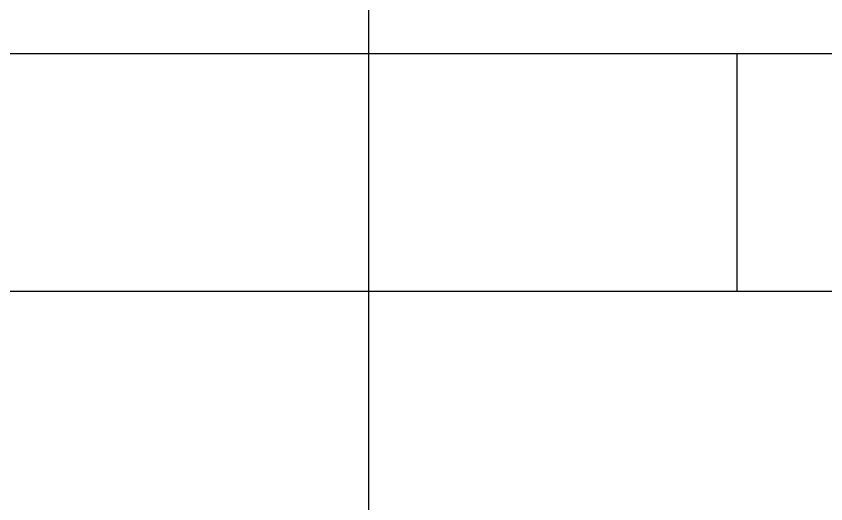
# Model space of a CAD drawing. Extents: x 0 to 790, y 0 to 579.
# Drawn here: x 216.48 to 233.51, y 233.58 to 243.84 of the extents above; entities that cross this region are included whole.
import ezdxf

# ---------------------------------------------------------------- set-up
doc = ezdxf.new("R2010")
doc.units = 0
doc.header["$LTSCALE"] = 10
doc.header["$MEASUREMENT"] = 0
doc.linetypes.add('CENTER', pattern=[2, 1.25, -0.25, 0.25, -0.25])
doc.layers.add('1', color=7, linetype='CONTINUOUS')

msp = doc.modelspace()

# ---------------------------------------------------------------- linework, layer by layer
at = {"layer": '1', "color": 1, "linetype": 'CENTER', "lineweight": -3, "ltscale": 10}
msp.add_line((223.891, 397.033), (223.891, 153.053), dxfattribs=at)
at = {"layer": '1', "color": 7, "linetype": 'Continuous', "lineweight": -3}
for p, q in [((216.134, 243.053), (231.649, 243.053)), ((231.649, 243.053), (233.77, 243.053)), ((231.649, 238.053), (231.649, 243.053)), ((216.134, 238.053), (231.649, 238.053)), ((231.649, 238.053), (233.77, 238.053))]:
    msp.add_line(p, q, dxfattribs=at)

doc.saveas('drawing.dxf')
